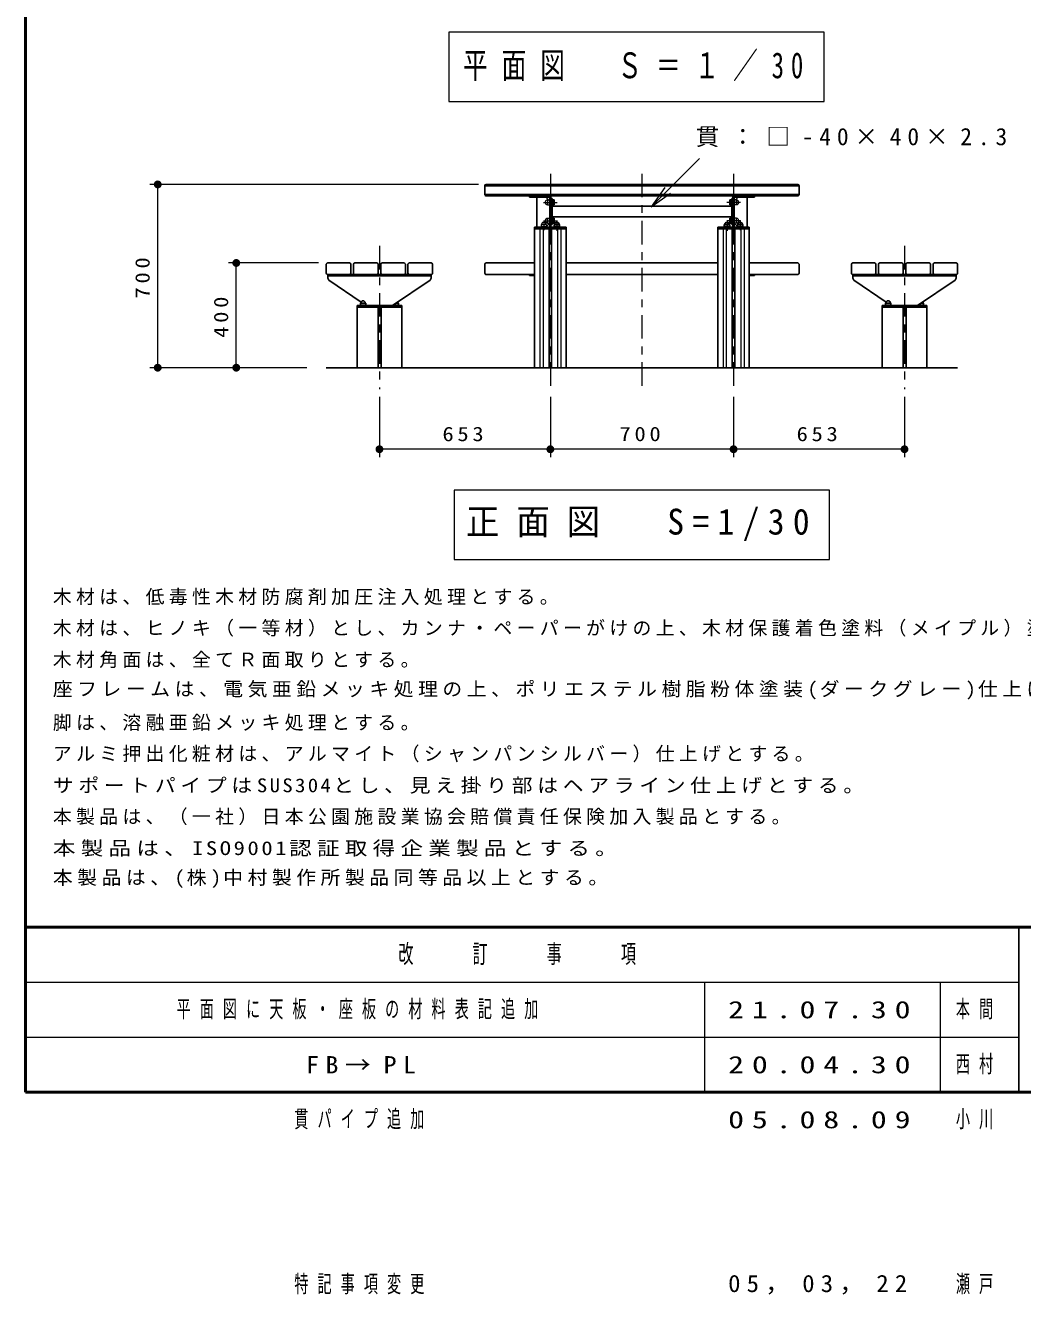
# Model space of a CAD drawing. Units: millimetres on the paper, with parts at other scales. Extents: x -365 to 0, y -26 to 257.
# Drawn here: x -365 to -238, y -25.8 to 135.8 of the extents above; entities that cross this region are included whole.
import ezdxf

# ---------------------------------------------------------------- set-up
doc = ezdxf.new("R2010")
doc.units = ezdxf.units.MM
doc.linetypes.add('USER1', pattern=[4.5, 2.5, -2])
doc.linetypes.add('USER2', pattern=[6, 3, -1, 1, -1])
doc.layers.add('LY_1', color=7, linetype='Continuous', lineweight=25)
doc.layers.add('LY_3', color=7, linetype='Continuous', lineweight=13)
doc.styles.add('ＭＳ ゴシック', font='')
doc.styles.get('ＭＳ ゴシック').set_extended_font_data('MS Gothic')

# ---------------------------------------------------------------- blocks, each defined once
blk = doc.blocks.new('filled_dot')
at = {"color": 0, "linetype": 'Continuous', "lineweight": -2, "const_width": 1.25}
blk.add_lwpolyline([(-0.625, 0, 1), (0.625, 0, 1)], format="xyb", close=True, dxfattribs=at)
blk = doc.blocks.new('open_arrow')
at = {"color": 0, "linetype": 'Continuous', "lineweight": -2}
blk.add_lwpolyline([(7.5, 1.25), (0, 0), (7.5, -1.25)], dxfattribs=at)

msp = doc.modelspace()

# ---------------------------------------------------------------- linework, layer by layer
at = {"layer": 'LY_1', "lineweight": 13}
for p, q in [((-311.065, 134.947), (-311.065, 126.147)), ((-263.265, 134.947), (-311.065, 134.947)), ((-263.265, 126.147), (-263.265, 134.947)), ((-311.065, 126.147), (-263.265, 126.147)), ((-285.323, 112.703), (-279.137, 118.89)), ((-307.31, 115.574), (-349.143, 115.574)), ((-348.143, 92.241), (-348.143, 115.574)), ((-299.477, 109.941), (-299.477, 92.241)), ((-299.066, 109.941), (-299.066, 92.241)), ((-297.22, 109.941), (-297.22, 92.241)), ((-296.81, 109.941), (-296.81, 92.241)), ((-276.143, 109.941), (-276.143, 92.241)), ((-275.733, 109.941), (-275.733, 92.241)), ((-273.887, 109.941), (-273.887, 92.241)), ((-273.477, 109.941), (-273.477, 92.241)), ((-327.677, 105.574), (-339.143, 105.574)), ((-338.143, 92.241), (-338.143, 105.574)), ((-329.143, 92.241), (-349.143, 92.241)), ((-329.143, 92.241), (-339.143, 92.241)), ((-319.91, 88.512), (-319.91, 80.86)), ((-298.143, 88.512), (-298.143, 80.86)), ((-274.81, 88.512), (-274.81, 80.86)), ((-253.043, 88.512), (-253.043, 80.86)), ((-298.143, 81.86), (-319.91, 81.86)), ((-274.81, 81.86), (-298.143, 81.86)), ((-253.043, 81.86), (-274.81, 81.86)), ((-310.377, 76.641), (-310.377, 67.841)), ((-262.577, 76.641), (-310.377, 76.641)), ((-262.577, 67.841), (-262.577, 76.641)), ((-310.377, 67.841), (-262.577, 67.841))]:
    msp.add_line(p, q, dxfattribs=at)
at = {"layer": 'LY_1', "linetype": 'USER2', "lineweight": 13}
for p, q in [((-298.143, 116.941), (-298.143, 89.512)), ((-286.477, 116.941), (-286.477, 89.512)), ((-274.81, 116.941), (-274.81, 89.512)), ((-299.009, 113.291), (-297.288, 113.291)), ((-273.944, 113.291), (-275.665, 113.291)), ((-299.009, 110.958), (-297.288, 110.958)), ((-298.977, 110.992), (-298.977, 109.766)), ((-297.31, 110.992), (-297.31, 109.672)), ((-273.944, 110.958), (-275.665, 110.958)), ((-275.643, 110.992), (-275.643, 109.672)), ((-273.977, 110.992), (-273.977, 109.766)), ((-319.91, 107.741), (-319.91, 89.512)), ((-253.043, 107.741), (-253.043, 89.512))]:
    msp.add_line(p, q, dxfattribs=at)
at = {"layer": 'LY_1'}
for p, q in [((-306.477, 115.408), (-286.477, 115.408)), ((-306.477, 115.408), (-306.477, 114.274)), ((-306.31, 115.574), (-286.477, 115.574)), ((-296.477, 115.574), (-296.477, 115.408)), ((-266.643, 115.574), (-286.477, 115.574)), ((-266.477, 115.408), (-286.477, 115.408)), ((-276.477, 115.574), (-276.477, 115.408)), ((-266.477, 115.408), (-266.477, 114.274)), ((-306.477, 114.274), (-286.477, 114.274)), ((-306.31, 114.108), (-286.477, 114.108)), ((-300.81, 114.108), (-300.81, 113.958)), ((-300.81, 113.958), (-298.218, 113.958)), ((-299.885, 113.957), (-299.885, 110.141)), ((-298.718, 113.957), (-298.218, 113.457)), ((-298.218, 113.958), (-298.218, 110.141)), ((-298.068, 113.958), (-298.068, 110.141)), ((-298.068, 113.791), (-297.918, 113.791)), ((-297.918, 113.791), (-297.918, 110.458)), ((-297.885, 113.641), (-297.918, 113.641)), ((-297.885, 113.641), (-297.885, 112.941)), ((-297.652, 113.624), (-297.885, 113.624)), ((-297.652, 113.624), (-297.652, 112.958)), ((-296.477, 114.274), (-296.477, 114.108)), ((-266.477, 114.274), (-286.477, 114.274)), ((-266.643, 114.108), (-286.477, 114.108)), ((-276.477, 114.274), (-276.477, 114.108)), ((-275.302, 113.624), (-275.068, 113.624)), ((-275.302, 113.624), (-275.302, 112.958)), ((-275.068, 113.641), (-275.035, 113.641)), ((-275.068, 113.641), (-275.068, 112.941)), ((-275.035, 113.791), (-275.035, 110.458)), ((-274.885, 113.791), (-275.035, 113.791)), ((-274.885, 113.958), (-274.885, 110.141)), ((-274.735, 113.958), (-274.735, 110.141)), ((-272.143, 113.958), (-274.735, 113.958)), ((-274.235, 113.957), (-274.735, 113.457)), ((-273.068, 113.957), (-273.068, 110.141)), ((-272.143, 114.108), (-272.143, 113.958)), ((-297.885, 112.941), (-297.918, 112.941)), ((-297.918, 112.791), (-275.035, 112.791)), ((-297.652, 112.958), (-297.885, 112.958)), ((-275.302, 112.958), (-275.068, 112.958)), ((-275.068, 112.941), (-275.035, 112.941)), ((-300.143, 110.141), (-300.143, 92.241)), ((-300.143, 110.141), (-296.143, 110.141)), ((-300.143, 109.941), (-296.143, 109.941)), ((-298.218, 110.641), (-298.718, 110.141)), ((-298.31, 109.941), (-298.31, 92.241)), ((-298.068, 110.458), (-297.918, 110.458)), ((-297.977, 109.941), (-297.977, 92.241)), ((-297.918, 111.458), (-275.035, 111.458)), ((-297.885, 111.308), (-297.918, 111.308)), ((-297.885, 110.608), (-297.918, 110.608)), ((-297.885, 110.608), (-297.885, 111.308)), ((-297.652, 111.291), (-297.885, 111.291)), ((-297.652, 110.624), (-297.885, 110.624)), ((-297.66, 110.474), (-296.96, 110.474)), ((-297.66, 110.474), (-297.66, 110.141)), ((-297.66, 110.208), (-296.96, 110.208)), ((-297.652, 110.624), (-297.652, 111.291)), ((-296.96, 110.474), (-296.96, 110.141)), ((-296.143, 110.141), (-296.143, 92.241)), ((-272.81, 110.141), (-276.81, 110.141)), ((-276.81, 110.141), (-276.81, 92.241)), ((-272.81, 109.941), (-276.81, 109.941)), ((-275.993, 110.474), (-275.993, 110.141)), ((-275.293, 110.474), (-275.993, 110.474)), ((-275.293, 110.208), (-275.993, 110.208)), ((-275.302, 110.624), (-275.302, 111.291)), ((-275.302, 111.291), (-275.068, 111.291)), ((-275.302, 110.624), (-275.068, 110.624)), ((-275.293, 110.474), (-275.293, 110.141)), ((-275.068, 110.608), (-275.068, 111.308)), ((-275.068, 111.308), (-275.035, 111.308)), ((-275.068, 110.608), (-275.035, 110.608)), ((-274.885, 110.458), (-275.035, 110.458)), ((-274.977, 109.941), (-274.977, 92.241)), ((-274.735, 110.641), (-274.235, 110.141)), ((-274.643, 109.941), (-274.643, 92.241)), ((-274.327, 110.474), (-274.327, 110.141)), ((-273.627, 110.474), (-274.327, 110.474)), ((-273.627, 110.208), (-274.327, 110.208)), ((-273.627, 110.474), (-273.627, 110.141)), ((-272.81, 110.141), (-272.81, 92.241)), ((-326.677, 105.407), (-326.677, 104.274)), ((-326.51, 105.574), (-323.71, 105.574)), ((-323.543, 105.407), (-323.543, 104.274)), ((-323.21, 105.407), (-323.21, 104.274)), ((-323.043, 105.574), (-320.243, 105.574)), ((-320.077, 105.407), (-320.077, 104.274)), ((-319.743, 105.407), (-319.743, 104.274)), ((-316.777, 105.574), (-319.577, 105.574)), ((-316.61, 105.407), (-316.61, 104.274)), ((-316.277, 105.407), (-316.277, 104.274)), ((-313.31, 105.574), (-316.11, 105.574)), ((-313.143, 105.407), (-313.143, 104.274)), ((-306.477, 105.408), (-306.477, 104.274)), ((-306.31, 105.574), (-300.143, 105.574)), ((-296.143, 105.574), (-286.477, 105.574)), ((-276.81, 105.574), (-286.477, 105.574)), ((-266.643, 105.574), (-272.81, 105.574)), ((-266.477, 105.408), (-266.477, 104.274)), ((-259.81, 105.407), (-259.81, 104.274)), ((-259.643, 105.574), (-256.843, 105.574)), ((-256.677, 105.407), (-256.677, 104.274)), ((-256.343, 105.407), (-256.343, 104.274)), ((-256.177, 105.574), (-253.377, 105.574)), ((-253.21, 105.407), (-253.21, 104.274)), ((-252.877, 105.407), (-252.877, 104.274)), ((-249.91, 105.574), (-252.71, 105.574)), ((-249.743, 105.407), (-249.743, 104.274)), ((-249.41, 105.407), (-249.41, 104.274)), ((-246.443, 105.574), (-249.243, 105.574)), ((-246.277, 105.407), (-246.277, 104.274)), ((-326.51, 104.107), (-323.71, 104.107)), ((-326.493, 104.107), (-313.243, 104.107)), ((-326.493, 104.107), (-326.493, 103.624)), ((-326.493, 103.957), (-313.327, 103.957)), ((-326.355, 103.364), (-326.493, 103.624)), ((-323.043, 104.107), (-320.243, 104.107)), ((-316.777, 104.107), (-319.577, 104.107)), ((-313.31, 104.107), (-316.11, 104.107)), ((-313.465, 103.364), (-313.327, 103.624)), ((-313.327, 104.107), (-313.327, 103.624)), ((-306.31, 104.108), (-300.143, 104.108)), ((-300.81, 104.108), (-300.81, 103.958)), ((-300.81, 103.958), (-300.143, 103.958)), ((-296.143, 104.108), (-286.477, 104.108)), ((-276.81, 104.108), (-286.477, 104.108)), ((-266.643, 104.108), (-272.81, 104.108)), ((-272.143, 103.958), (-272.81, 103.958)), ((-272.143, 104.108), (-272.143, 103.958)), ((-259.643, 104.107), (-256.843, 104.107)), ((-259.627, 104.107), (-246.377, 104.107)), ((-259.627, 104.107), (-259.627, 103.624)), ((-259.627, 103.957), (-246.46, 103.957)), ((-259.488, 103.364), (-259.627, 103.624)), ((-256.177, 104.107), (-253.377, 104.107)), ((-249.91, 104.107), (-252.71, 104.107)), ((-246.443, 104.107), (-249.243, 104.107)), ((-246.598, 103.364), (-246.46, 103.624)), ((-246.46, 104.107), (-246.46, 103.624)), ((-322.25, 100.595), (-326.355, 103.364)), ((-318.243, 100.141), (-313.465, 103.364)), ((-255.383, 100.595), (-259.488, 103.364)), ((-251.377, 100.141), (-246.598, 103.364)), ((-322.343, 100.474), (-322.343, 100.141)), ((-322.343, 100.474), (-321.643, 100.474)), ((-322.343, 100.207), (-321.643, 100.207)), ((-321.643, 100.474), (-321.643, 100.141)), ((-318.177, 100.186), (-318.177, 100.141)), ((-317.477, 100.207), (-318.144, 100.207)), ((-317.477, 100.474), (-317.749, 100.474)), ((-317.477, 100.474), (-317.477, 100.141)), ((-255.477, 100.474), (-255.477, 100.141)), ((-255.477, 100.474), (-254.777, 100.474)), ((-255.477, 100.207), (-254.777, 100.207)), ((-254.777, 100.474), (-254.777, 100.141)), ((-251.31, 100.186), (-251.31, 100.141)), ((-250.61, 100.207), (-251.278, 100.207)), ((-250.61, 100.474), (-250.882, 100.474)), ((-250.61, 100.474), (-250.61, 100.141)), ((-322.743, 100.141), (-317.077, 100.141)), ((-322.743, 100.141), (-322.743, 92.241)), ((-322.743, 99.941), (-317.077, 99.941)), ((-320.077, 99.941), (-320.077, 92.241)), ((-319.71, 99.941), (-319.71, 92.241)), ((-317.077, 100.141), (-317.077, 92.241)), ((-255.877, 100.141), (-250.21, 100.141)), ((-255.877, 100.141), (-255.877, 92.241)), ((-255.877, 99.941), (-250.21, 99.941)), ((-253.21, 99.941), (-253.21, 92.241)), ((-252.843, 99.941), (-252.843, 92.241)), ((-250.21, 100.141), (-250.21, 92.241)), ((-326.677, 92.241), (-286.477, 92.241)), ((-246.277, 92.241), (-286.477, 92.241))]:
    msp.add_line(p, q, dxfattribs=at)
at = {"layer": 'LY_1', "linetype": 'USER1', "lineweight": 13}
for p, q in [((-298.518, 113.624), (-298.252, 113.624)), ((-298.518, 113.624), (-298.518, 112.958)), ((-298.252, 113.641), (-298.218, 113.641)), ((-298.252, 113.641), (-298.252, 112.941)), ((-274.702, 113.641), (-274.735, 113.641)), ((-274.702, 113.641), (-274.702, 112.941)), ((-274.435, 113.624), (-274.702, 113.624)), ((-274.435, 113.624), (-274.435, 112.958)), ((-298.518, 112.958), (-298.252, 112.958)), ((-298.252, 112.941), (-298.218, 112.941)), ((-274.702, 112.941), (-274.735, 112.941)), ((-274.435, 112.958), (-274.702, 112.958)), ((-299.327, 110.474), (-299.327, 110.141)), ((-299.327, 110.474), (-298.627, 110.474)), ((-299.327, 110.208), (-298.627, 110.208)), ((-298.627, 110.474), (-298.627, 110.141)), ((-298.518, 111.291), (-298.252, 111.291)), ((-298.518, 110.624), (-298.518, 111.291)), ((-298.518, 110.624), (-298.252, 110.624)), ((-298.252, 111.308), (-298.218, 111.308)), ((-298.252, 110.608), (-298.252, 111.308)), ((-298.252, 110.608), (-298.218, 110.608)), ((-274.702, 111.308), (-274.735, 111.308)), ((-274.702, 110.608), (-274.735, 110.608)), ((-274.702, 110.608), (-274.702, 111.308)), ((-274.435, 111.291), (-274.702, 111.291)), ((-274.435, 110.624), (-274.702, 110.624)), ((-274.435, 110.624), (-274.435, 111.291))]:
    msp.add_line(p, q, dxfattribs=at)
at = {"layer": 'LY_1'}
for centre, radius, start, end in [((-306.31, 115.408), 0.167, 90, 180), ((-266.643, 115.408), 0.167, 360, 90), ((-306.31, 114.274), 0.167, 179.99999, 270), ((-298.218, 113.958), 0.15, 0, 90), ((-274.735, 113.958), 0.15, 90, 180), ((-266.643, 114.274), 0.167, 270, 0.00001), ((-297.31, 110.474), 0.283, 0, 180), ((-275.643, 110.474), 0.283, 360, 180), ((-273.977, 110.474), 0.283, 360, 180), ((-326.51, 105.407), 0.167, 90, 180), ((-323.71, 105.407), 0.167, 0, 90), ((-323.043, 105.407), 0.167, 90, 180), ((-320.243, 105.407), 0.167, 0, 90), ((-319.577, 105.407), 0.167, 90, 180), ((-316.777, 105.407), 0.167, 360, 90), ((-316.11, 105.407), 0.167, 90, 180), ((-313.31, 105.407), 0.167, 360, 90), ((-306.31, 105.408), 0.167, 90, 180), ((-266.643, 105.408), 0.167, 360, 90), ((-259.643, 105.407), 0.167, 90, 180), ((-256.843, 105.407), 0.167, 0, 90), ((-256.177, 105.407), 0.167, 90, 180), ((-253.377, 105.407), 0.167, 0, 90), ((-252.71, 105.407), 0.167, 90, 180), ((-249.91, 105.407), 0.167, 360, 90), ((-249.243, 105.407), 0.167, 90, 180), ((-246.443, 105.407), 0.167, 360, 90), ((-326.51, 104.274), 0.167, 179.99999, 270), ((-323.71, 104.274), 0.167, 270, 0), ((-323.043, 104.274), 0.167, 179.99999, 270), ((-320.243, 104.274), 0.167, 270, 0), ((-319.577, 104.274), 0.167, 180, 270), ((-316.777, 104.274), 0.167, 270, 0.00001), ((-316.11, 104.274), 0.167, 180, 270), ((-313.31, 104.274), 0.167, 270, 0.00001), ((-306.31, 104.274), 0.167, 179.99999, 270), ((-266.643, 104.274), 0.167, 270, 0.00001), ((-259.643, 104.274), 0.167, 179.99999, 270), ((-256.843, 104.274), 0.167, 270, 0), ((-256.177, 104.274), 0.167, 179.99999, 270), ((-253.377, 104.274), 0.167, 270, 0), ((-252.71, 104.274), 0.167, 180, 270), ((-249.91, 104.274), 0.167, 270, 0.00001), ((-249.243, 104.274), 0.167, 180, 270), ((-246.443, 104.274), 0.167, 270, 0.00001), ((-321.993, 100.474), 0.283, 359.99999, 179.99999), ((-317.827, 100.474), 0.283, 0.00001, 25.20722), ((-255.127, 100.474), 0.283, 359.99999, 179.99999), ((-250.96, 100.474), 0.283, 0.00001, 25.20722)]:
    msp.add_arc(centre, radius, start, end, dxfattribs=at)
at = {"layer": 'LY_1', "linetype": 'USER1', "lineweight": 13}
for centre, start, end in [((-298.518, 113.291), 89.99999, 270), ((-274.435, 113.291), 270, 90), ((-298.977, 110.474), 0, 180), ((-298.518, 110.958), 89.99999, 270), ((-274.435, 110.958), 270, 90)]:
    msp.add_arc(centre, 0.283, start, end, dxfattribs=at)
at = {"layer": 'LY_3', "lineweight": 50}
for p, q in [((-365, 257), (-365, 0)), ((-365, 21), (0, 21)), ((-365, 0), (0, 0))]:
    msp.add_line(p, q, dxfattribs=at)
at = {"layer": 'LY_3', "lineweight": 25}
msp.add_line((-238.5, 21), (-238.5, 0), dxfattribs=at)
at = {"layer": 'LY_3'}
for p, q in [((-365, 14), (-238.5, 14)), ((-278.5, 14), (-278.5, 0)), ((-248.5, 14), (-248.5, 0)), ((-365, 7), (-238.5, 7))]:
    msp.add_line(p, q, dxfattribs=at)

# ---------------------------------------------------------------- block references
at = {"layer": 'LY_1', "lineweight": 13, "xscale": 0.4, "yscale": 0.4}
for name, p, rotation in [('filled_dot', (-348.143, 115.574), 270), ('open_arrow', (-285.323, 112.703), 45), ('filled_dot', (-338.143, 105.574), 270), ('filled_dot', (-348.143, 92.241), 90), ('filled_dot', (-338.143, 92.241), 90), ('filled_dot', (-298.143, 81.86), 180), ('filled_dot', (-274.81, 81.86), 180), ('filled_dot', (-253.043, 81.86), 180)]:
    msp.add_blockref(name, p, dxfattribs=dict(at, rotation=rotation))
msp.add_blockref('filled_dot', (-319.91, 81.86), dxfattribs=at)

# ---------------------------------------------------------------- texts
at = {"layer": 'LY_1', "style": 'ＭＳ ゴシック'}
for s, insert, char_height, attachment_point in [('\\T1.56;\\W0.7;平面図\u3000Ｓ＝１／30', (-287.165, 130.547), 3.299, 5), ('\\T1.5;貫：□-40×40×2.3', (-279.637, 121.54), 2.199, 4), ('\\T1.33;\\W1.15;653', (-309.027, 82.86), 1.833, 8), ('\\T1.33;\\W1.15;700', (-286.477, 82.86), 1.833, 8), ('\\T1.33;\\W1.15;653', (-263.927, 82.86), 1.833, 8), ('\\T1.5;\\W0.95;正面図\u3000S=1/30', (-286.477, 72.241), 3.299, 5), ('\\T1.23;木材は、低毒性木材防腐剤加圧注入処理とする。', (-361.5, 62), 1.76, 7), ('\\T1.23;木材は、ヒノキ（一等材）とし、カンナ・ペーパーがけの上、木材保護着色塗料（メイプル）塗装仕上げとする。', (-361.5, 58), 1.76, 7), ('\\T1.23;木材角面は、全てＲ面取りとする。', (-361.5, 54), 1.76, 7), ('\\T1.23;\\W1.05;座フレームは、電気亜鉛メッキ処理の上、ポリエステル樹脂粉体塗装(ダークグレー)仕上げとする。', (-361.5, 50), 1.76, 7), ('\\T1.23;脚は、溶融亜鉛メッキ処理とする。', (-361.5, 46), 1.76, 7), ('\\T1.23;アルミ押出化粧材は、アルマイト（シャンパンシルバー）仕上げとする。', (-361.5, 42), 1.76, 7), ('\\T1.23;\\W1.1;サポートパイプはSUS304とし、見え掛り部はヘアライン仕上げとする。', (-361.5, 38), 1.76, 7), ('\\T1.23;本製品は、（一社）日本公園施設業協会賠償責任保険加入製品とする。', (-361.5, 34), 1.76, 7), ('\\T1.23;\\W1.2;本製品は、ISO9001認証取得企業製品とする。', (-361.5, 30), 1.76, 7), ('\\T1.23;\\W1.05;本製品は、(株)中村製作所製品同等品以上とする。', (-361.5, 26), 1.76, 7), ('\\T1.64;\\W0.6;平面図に天板・座板の材料表記追加', (-345.75, 10.5), 2.199, 4), ('\\T1.5;\\W1.35;21.07.30', (-275.5, 10.5), 2.199, 4), ('\\T1.64;\\W0.6;本間', (-246.5, 10.5), 2.199, 4), ('\\T1.64;\\W0.6;西村', (-246.5, 3.5), 2.199, 4), ('\\T1.5;\\W1.1;FB→PL', (-329.25, 3.5), 2.199, 4), ('\\T1.5;\\W1.35;20.04.30', (-275.5, 3.5), 2.199, 4), ('\\T1.64;\\W0.6;貫パイプ追加', (-330.75, -3.5), 2.199, 4), ('\\T1.5;\\W1.35;05.08.09', (-275.5, -3.5), 2.199, 4), ('\\T1.64;\\W0.6;小川', (-246.5, -3.5), 2.199, 4), ('\\T1.64;\\W0.6;特記事項変更', (-330.75, -24.5), 2.199, 4), ('\\T1.5;\\W1.05;05，03，22', (-275.5, -24.5), 2.199, 4), ('\\T1.64;\\W0.6;瀬戸', (-246.5, -24.5), 2.199, 4)]:
    msp.add_mtext(s, dxfattribs=dict(at, insert=insert, char_height=char_height, attachment_point=attachment_point))
at = {"layer": 'LY_1', "char_height": 1.833, "attachment_point": 8, "rotation": 90, "style": 'ＭＳ ゴシック'}
for s, insert in [('\\T1.33;\\W1.15;700', (-349.143, 103.908)), ('\\T1.33;\\W1.15;400', (-339.143, 98.908))]:
    msp.add_mtext(s, dxfattribs=dict(at, insert=insert))
at = {"layer": 'LY_3', "insert": (-301.75, 17.5), "char_height": 2.346, "attachment_point": 5, "style": 'ＭＳ ゴシック'}
msp.add_mtext('\\T1.64;\\W0.6;改\u3000\u3000訂\u3000\u3000事\u3000\u3000項', dxfattribs=at)

doc.saveas('drawing.dxf')
